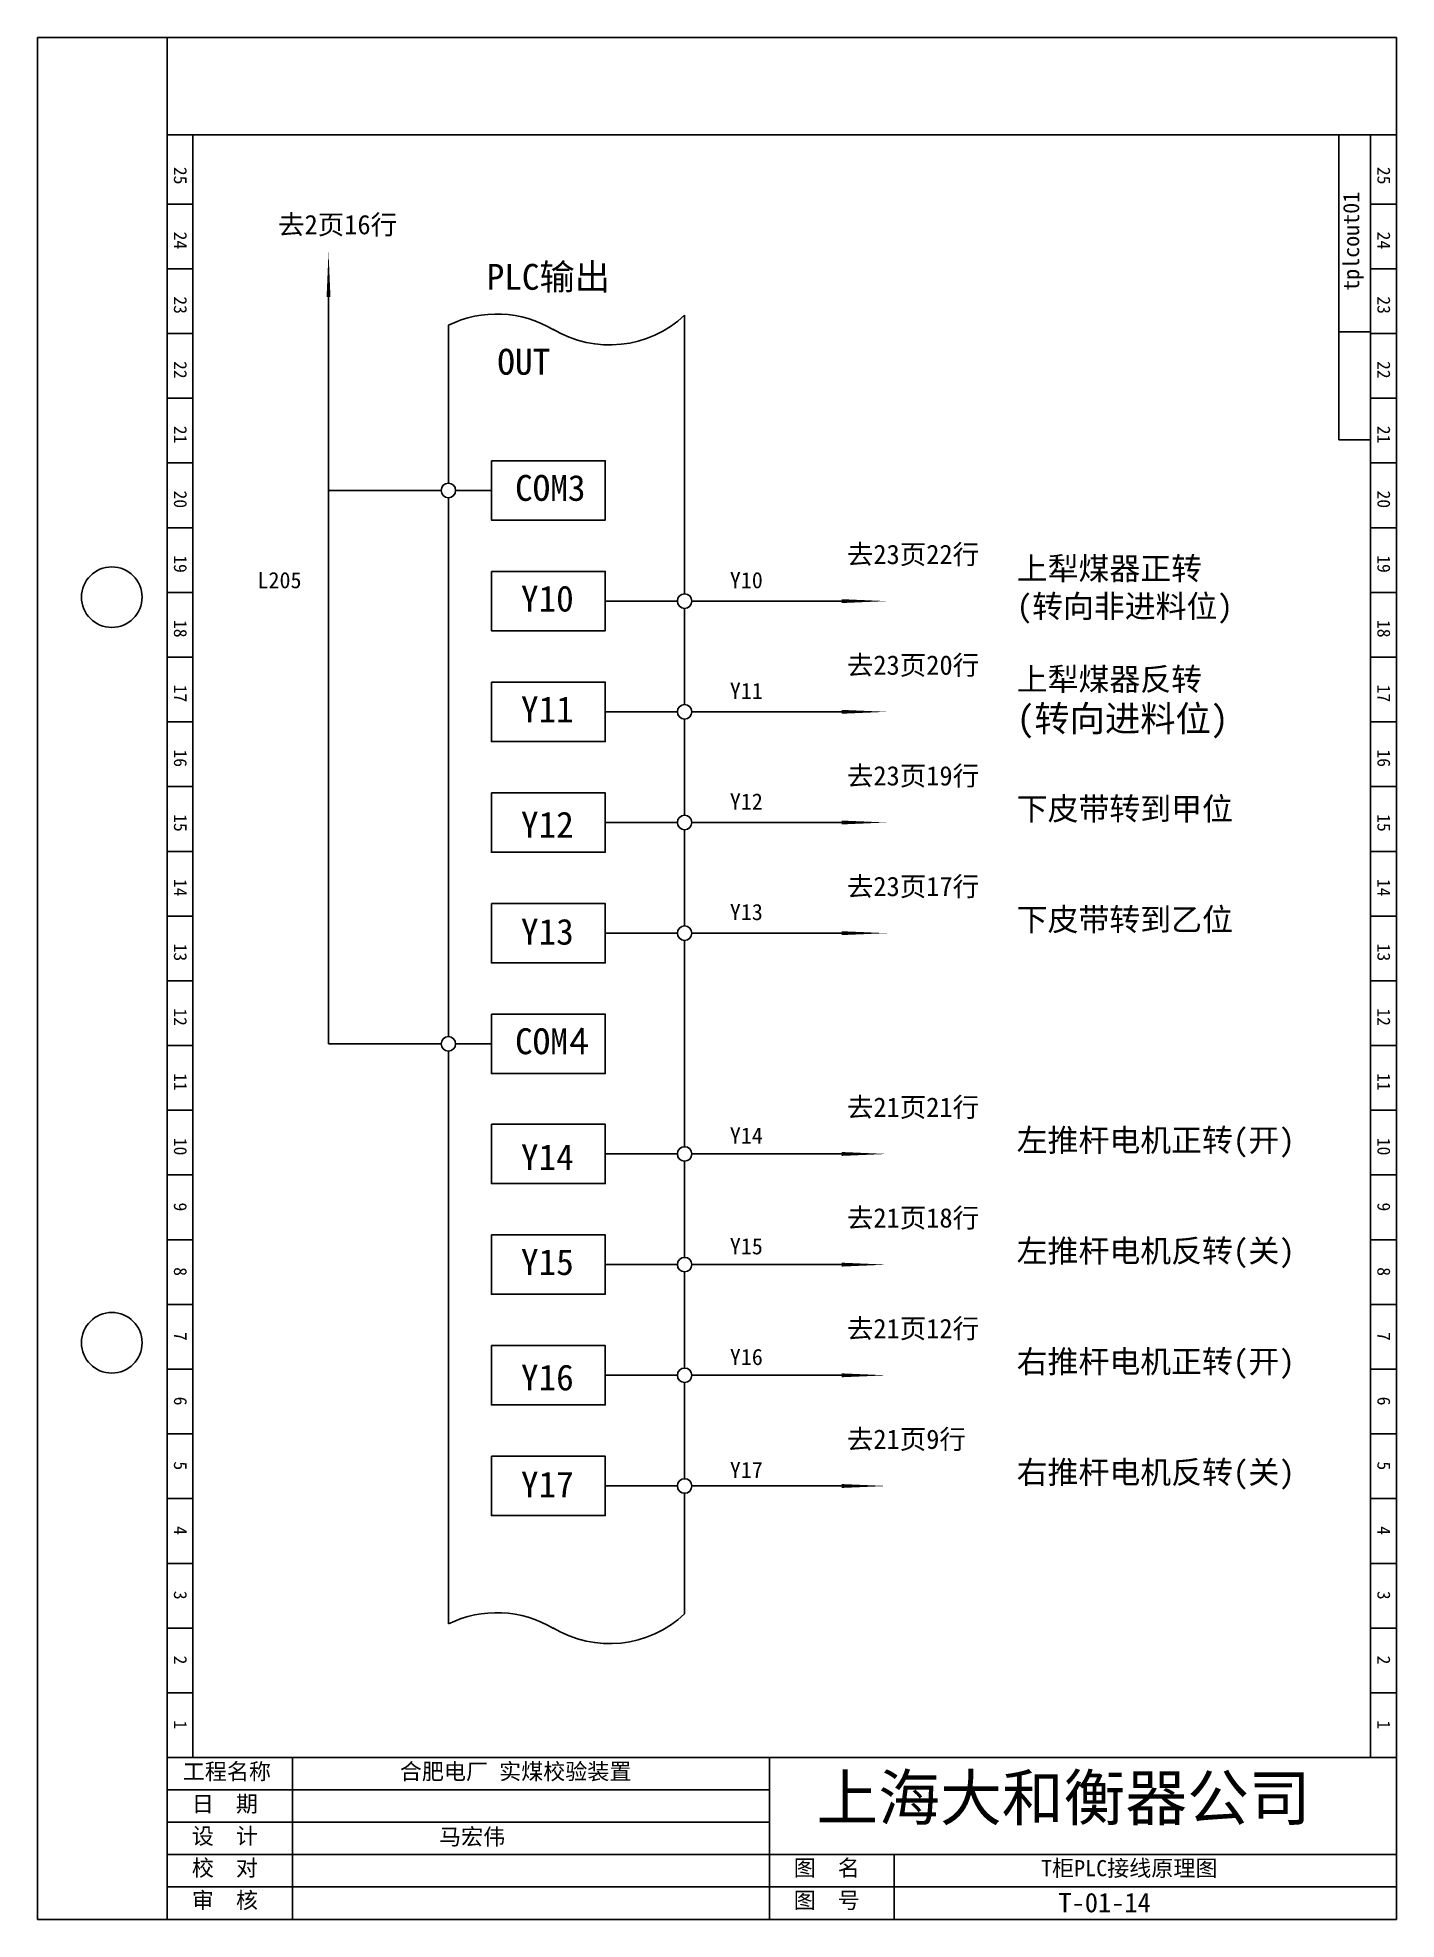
# Model space of a CAD drawing. Extents: x 370 to 580, y -51 to 240.
import ezdxf

# ---------------------------------------------------------------- set-up
doc = ezdxf.new("R2010")
doc.units = 0
doc.header["$LTSCALE"] = 0.5
doc.layers.get('0').update_dxf_attribs({"linetype": 'CONTINUOUS'})

# ---------------------------------------------------------------- blocks, each defined once
blk = doc.blocks.new('A$C1BE90A1B')
at = {"insert": (0.67, 3.86), "char_height": 2.5, "width": 44.7874, "attachment_point": 1}
blk.add_mtext('\\f宋体|b0|i0|c134|p2;T柜PLC接线原理图', dxfattribs=at)
blk = doc.blocks.new('A$C5B9B0CC9')
at = {"insert": (0.21, 3.58), "char_height": 2.5, "width": 20.5327, "attachment_point": 1}
blk.add_mtext('\\f宋体|b0|i0|c134|p2;马宏伟', dxfattribs=at)
blk = doc.blocks.new('A$C3BB048C9')
at = {"ltscale": 0.5}
blk.add_blockref('A$C5B9B0CC9', (0, 0), dxfattribs=at)

msp = doc.modelspace()

# ---------------------------------------------------------------- linework, layer by layer
for p, q in [((369.82, 239.81), (579.82, 239.81)), ((369.82, 239.81), (369.82, -50.91)), ((389.82, 239.81), (389.82, -50.91)), ((579.82, 239.81), (579.82, -50.91)), ((389.82, 224.81), (579.82, 224.81)), ((393.82, 224.81), (393.82, -25.91)), ((570.94, 224.81), (570.94, 177.67)), ((575.82, 224.81), (575.82, -25.91)), ((579.82, 224.81), (579.82, -25.91)), ((389.82, 214.09), (393.82, 214.09)), ((575.82, 214.09), (579.82, 214.09)), ((389.82, 204.09), (393.82, 204.09)), ((575.82, 204.09), (579.82, 204.09)), ((389.82, 194.09), (393.82, 194.09)), ((575.81, 194.35), (570.94, 194.35)), ((575.82, 194.09), (579.82, 194.09)), ((389.82, 184.09), (393.82, 184.09)), ((575.82, 184.09), (579.82, 184.09)), ((575.81, 177.67), (570.94, 177.67)), ((389.82, 174.09), (393.82, 174.09)), ((575.82, 174.09), (579.82, 174.09)), ((389.82, 164.09), (393.82, 164.09)), ((575.82, 164.09), (579.82, 164.09)), ((389.82, 154.09), (393.82, 154.09)), ((575.82, 154.09), (579.82, 154.09)), ((389.82, 144.09), (393.82, 144.09)), ((575.82, 144.09), (579.82, 144.09)), ((389.82, 134.09), (393.82, 134.09)), ((575.82, 134.09), (579.82, 134.09)), ((389.82, 124.09), (393.82, 124.09)), ((575.82, 124.09), (579.82, 124.09)), ((389.82, 114.09), (393.82, 114.09)), ((575.82, 114.09), (579.82, 114.09)), ((389.82, 104.09), (393.82, 104.09)), ((575.82, 104.09), (579.82, 104.09)), ((389.82, 94.09), (393.82, 94.09)), ((575.82, 94.09), (579.82, 94.09)), ((389.82, 84.09), (393.82, 84.09)), ((575.82, 84.09), (579.82, 84.09)), ((389.82, 74.09), (393.82, 74.09)), ((575.82, 74.09), (579.82, 74.09)), ((389.82, 64.09), (393.82, 64.09)), ((575.82, 64.09), (579.82, 64.09)), ((389.82, 54.09), (393.82, 54.09)), ((575.82, 54.09), (579.82, 54.09)), ((389.82, 44.09), (393.82, 44.09)), ((575.82, 44.09), (579.82, 44.09)), ((389.82, 34.09), (393.82, 34.09)), ((575.82, 34.09), (579.82, 34.09)), ((389.82, 24.09), (393.82, 24.09)), ((575.82, 24.09), (579.82, 24.09)), ((389.82, 14.09), (393.82, 14.09)), ((575.82, 14.09), (579.82, 14.09)), ((389.82, 4.09), (393.82, 4.09)), ((575.82, 4.09), (579.82, 4.09)), ((389.82, -5.91), (393.82, -5.91)), ((575.82, -5.91), (579.82, -5.91)), ((389.82, -15.91), (393.82, -15.91)), ((575.82, -15.91), (579.82, -15.91)), ((389.82, -25.91), (579.82, -25.91)), ((409.2, -25.91), (409.2, -50.91)), ((482.93, -25.91), (482.93, -50.91)), ((389.82, -30.91), (482.93, -30.91)), ((389.82, -35.91), (482.93, -35.91)), ((389.82, -40.91), (579.82, -40.91)), ((502.18, -40.91), (502.18, -50.91)), ((389.82, -45.91), (579.82, -45.91)), ((369.82, -50.91), (579.82, -50.91))]:
    msp.add_line(p, q)
at = {"ltscale": 0.5}
for p, q in [((414.78, 153.12), (414.78, 199.71)), ((414.78, 184.65), (414.78, 150.9)), ((432.19, 169.85), (414.78, 169.85)), ((434.43, 169.85), (439.96, 169.85)), ((414.78, 156.27), (414.78, 84.35)), ((414.78, 84.35), (414.78, 154.99)), ((457.56, 152.75), (468.69, 152.75)), ((470.93, 152.75), (494.07, 152.75)), ((457.56, 135.65), (468.69, 135.65)), ((470.93, 135.65), (494.07, 135.65)), ((457.56, 118.55), (468.69, 118.55)), ((470.93, 118.55), (494.07, 118.55)), ((457.56, 101.45), (468.69, 101.45)), ((470.93, 101.45), (494.07, 101.45)), ((432.19, 84.35), (414.78, 84.35)), ((434.43, 84.35), (439.96, 84.35)), ((457.56, 67.34), (468.69, 67.34)), ((470.93, 67.34), (494.07, 67.34)), ((457.56, 50.24), (468.69, 50.24)), ((470.93, 50.24), (494.07, 50.24)), ((457.56, 33.14), (468.69, 33.14)), ((470.93, 33.14), (494.07, 33.14)), ((457.56, 16.04), (468.69, 16.04)), ((470.93, 16.04), (494.07, 16.04))]:
    msp.add_line(p, q, dxfattribs=at)
for points in [[(414.78, 199.71, 0.6, 0, 0), (414.78, 206.71, 0, 0, 0)], [(494.07, 152.75, 0.6, 0, 0), (501.07, 152.75, 0, 0, 0)], [(494.07, 135.65, 0.6, 0, 0), (501.07, 135.65, 0, 0, 0)], [(494.07, 118.55, 0.6, 0, 0), (501.07, 118.55, 0, 0, 0)], [(494.07, 101.45, 0.6, 0, 0), (501.07, 101.45, 0, 0, 0)], [(494.07, 67.34, 0.6, 0, 0), (501.07, 67.34, 0, 0, 0)], [(494.07, 50.24, 0.6, 0, 0), (501.07, 50.24, 0, 0, 0)], [(494.07, 33.14, 0.6, 0, 0), (501.07, 33.14, 0, 0, 0)], [(494.07, 16.04, 0.6, 0, 0), (501.07, 16.04, 0, 0, 0)]]:
    msp.add_lwpolyline(points, format="xyseb", dxfattribs=at)
for points in [[(433.31, 178.77), (433.31, 195.37)], [(469.81, 196.94), (469.81, 153.87)], [(433.31, 170.97), (433.31, 185.33)], [(433.31, 85.47), (433.31, 168.73)], [(469.81, 151.63), (469.81, 136.77)], [(469.81, 134.53), (469.81, 119.67)], [(469.81, 117.43), (469.81, 102.57)], [(469.81, 100.33), (469.81, 68.46)], [(433.31, -5.28), (433.31, 83.23)], [(469.81, 66.22), (469.81, 51.36)], [(469.81, 49.12), (469.81, 34.26)], [(469.81, 32.02), (469.81, 17.16)], [(469.81, 20.82), (469.81, 17.16)], [(469.81, 14.92), (469.81, 0.06)], [(469.81, 14.92), (469.81, -3.7)]]:
    msp.add_lwpolyline(points)
for points in [[(439.96, 174.43), (457.56, 174.43), (457.56, 165.26), (439.96, 165.26)], [(439.96, 157.33), (457.56, 157.33), (457.56, 148.16), (439.96, 148.16)], [(439.96, 140.23), (457.56, 140.23), (457.56, 131.06), (439.96, 131.06)], [(439.96, 123.13), (457.56, 123.13), (457.56, 113.96), (439.96, 113.96)], [(439.96, 106.03), (457.56, 106.03), (457.56, 96.86), (439.96, 96.86)], [(439.96, 88.94), (457.56, 88.94), (457.56, 79.76), (439.96, 79.76)], [(439.96, 71.93), (457.56, 71.93), (457.56, 62.76), (439.96, 62.76)], [(439.96, 54.83), (457.56, 54.83), (457.56, 45.66), (439.96, 45.66)], [(439.96, 37.73), (457.56, 37.73), (457.56, 28.56), (439.96, 28.56)], [(439.96, 20.63), (457.56, 20.63), (457.56, 11.46), (439.96, 11.46)]]:
    msp.add_lwpolyline(points, close=True)
for centre in [(433.31, 169.85), (469.81, 152.75), (469.81, 135.65), (469.81, 118.55), (469.81, 101.45), (433.31, 84.35), (469.81, 67.34), (469.81, 50.24), (469.81, 33.14), (469.81, 16.04)]:
    msp.add_circle(centre, 1.12, dxfattribs=at)
for centre in [(381.28, 153.36), (381.28, 38.17)]:
    msp.add_circle(centre, 4.68)
for centre, start, end in [((440.78, 180.22), 58.7064, 116.2668), ((458.22, 209.22), 238.7064, 313.3355), ((440.78, -20.42), 58.7064, 116.2668), ((458.22, 8.58), 238.7064, 313.3355)]:
    msp.add_arc(centre, 16.89, start, end, dxfattribs=at)

# ---------------------------------------------------------------- block references
for name, p in [('A$C3BB048C9', (431.65, -40.47)), ('A$C1BE90A1B', (524.24, -45.61))]:
    msp.add_blockref(name, p, dxfattribs=at)

# ---------------------------------------------------------------- texts
at = {"char_height": 2, "width": 13.8727, "attachment_point": 1, "rotation": 270}
for s, insert in [('25', (392.89, 219.84)), ('25', (578.89, 219.84)), ('24', (392.89, 209.84)), ('24', (578.89, 209.84)), ('23', (392.89, 199.84)), ('23', (578.89, 199.84)), ('22', (392.89, 189.84)), ('22', (578.89, 189.84)), ('21', (392.89, 179.84)), ('21', (578.89, 179.84)), ('20', (392.89, 169.84)), ('20', (578.89, 169.84)), ('19', (392.89, 159.84)), ('19', (578.89, 159.84)), ('18', (392.89, 149.84)), ('18', (578.89, 149.84)), ('17', (392.89, 139.84)), ('17', (578.89, 139.84)), ('16', (392.89, 129.84)), ('16', (578.89, 129.84)), ('15', (392.89, 119.84)), ('15', (578.89, 119.84)), ('14', (392.89, 109.84)), ('14', (578.89, 109.84)), ('13', (392.89, 99.84)), ('13', (578.89, 99.84)), ('12', (392.89, 89.84)), ('12', (578.89, 89.84)), ('11', (392.89, 79.84)), ('11', (578.89, 79.84)), ('10', (392.89, 69.84)), ('10', (578.89, 69.84)), ('9', (392.89, 59.84)), ('9', (578.89, 59.84)), ('8', (392.89, 49.84)), ('8', (578.89, 49.84)), ('7', (392.89, 39.84)), ('7', (578.89, 39.84)), ('6', (392.89, 29.84)), ('6', (578.89, 29.84)), ('5', (392.89, 19.84)), ('5', (578.89, 19.84)), ('4', (392.89, 9.84)), ('4', (578.89, 9.84)), ('3', (392.89, -0.16)), ('3', (578.89, -0.16)), ('2', (392.89, -10.16)), ('2', (578.89, -10.16)), ('1', (392.89, -20.16)), ('1', (578.89, -20.16))]:
    msp.add_mtext(s, dxfattribs=dict(at, insert=insert))
at = {"ltscale": 0.5, "insert": (571.57, 200.69), "char_height": 2.5, "width": 19.7563, "attachment_point": 1, "rotation": 90}
msp.add_mtext('tplcout01', dxfattribs=at)
at = {"ltscale": 0.5, "width": 51.3886, "attachment_point": 1}
for s, insert, char_height in [('\\f宋体|b0|i0|c134|p2;去2页16行', (406.98, 212.42), 3), ('\\f宋体|b0|i0|c134|p2;PLC输出', (439.22, 204.85), 4), ('\\f宋体|b0|i0|c134|p2;OUT', (440.87, 191.73), 4), ('\\f宋体|b0|i0|c134|p2;COM3', (443.61, 172.24), 4), ('\\f宋体|b0|i0|c134|p2;去23页22行', (494.89, 161.47), 3), ('\\f宋体|b0|i0|c134|p2;上犁煤器正转\\P(转向非进料位)', (521.14, 159.54), 3.5), ('\\f宋体|b0|i0|c134|p2;Y10', (444.52, 155.14), 4), ('\\f宋体|b0|i0|c134|p2;去23页20行', (494.89, 144.37), 3), ('\\f宋体|b0|i0|c134|p2;上犁煤器反转\\P\\H4;(转向进料位)', (521.14, 142.44), 3.5), ('\\f宋体|b0|i0|c134|p2;Y11', (444.52, 138.04), 4), ('\\f宋体|b0|i0|c134|p2;去23页19行', (494.89, 127.27), 3), ('\\f宋体|b0|i0|c134|p2;下皮带转到甲位', (521.14, 122.42), 3.5), ('\\f宋体|b0|i0|c134|p2;Y12', (444.52, 120.22), 4), ('\\f宋体|b0|i0|c134|p2;去23页17行', (494.89, 110.17), 3), ('\\f宋体|b0|i0|c134|p2;下皮带转到乙位', (521.14, 105.32), 3.5), ('\\f宋体|b0|i0|c134|p2;Y13', (444.52, 103.67), 4), ('\\f宋体|b0|i0|c134|p2;COM\\Ftxt.shx;4', (443.61, 86.75), 4), ('\\f宋体|b0|i0|c134|p2;去21页21行', (494.89, 76.07), 3), ('\\f宋体|b0|i0|c134|p2;左推杆电机正转(开)', (521.14, 71.22), 3.5), ('\\f宋体|b0|i0|c134|p2;Y14', (444.52, 68.84), 4), ('\\f宋体|b0|i0|c134|p2;去21页18行', (494.89, 58.97), 3), ('\\f宋体|b0|i0|c134|p2;Y15', (444.52, 52.64), 4), ('\\f宋体|b0|i0|c134|p2;左推杆电机反转(关)', (521.14, 54.12), 3.5), ('\\f宋体|b0|i0|c134|p2;去21页12行', (494.89, 41.87), 3), ('\\f宋体|b0|i0|c134|p2;右推杆电机正转(开)', (521.14, 37.02), 3.5), ('\\f宋体|b0|i0|c134|p2;Y16', (444.52, 34.81), 4), ('\\f宋体|b0|i0|c134|p2;去21页9行', (494.89, 24.77), 3), ('\\f宋体|b0|i0|c134|p2;右推杆电机反转(关)', (521.14, 19.92), 3.5), ('\\f宋体|b0|i0|c134|p2;Y17', (444.52, 18.27), 4)]:
    msp.add_mtext(s, dxfattribs=dict(at, insert=insert, char_height=char_height))
at = {"attachment_point": 1}
for s, insert, char_height, width in [('L205', (403.8, 157.24), 2.5, 13.8727), ('Y10', (476.8, 157.24), 2.5, 13.8727), ('Y11', (476.8, 140.14), 2.5, 13.8727), ('Y12', (476.8, 123.04), 2.5, 13.8727), ('Y13', (476.8, 105.97), 2.5, 13.8727), ('Y14', (476.8, 71.43), 2.5, 13.8727), ('Y15', (476.8, 54.33), 2.5, 13.8727), ('Y16', (476.8, 37.23), 2.5, 13.8727), ('Y17', (476.8, 19.77), 2.5, 13.8727), ('\\f宋体|b0|i0|c134|p2;工程名称', (392.25, -26.81), 2.5, 20.5327), ('\\f宋体|b0|i0|c134|p2;合肥电厂 实煤校验装置', (425.8, -26.81), 2.5, 44.7874), ('\\f宋体|b0|i0|c134|p2;上海大和衡器公司', (490.19, -28.62), 7, 127.4816), ('\\f宋体|b0|i0|c134|p2;日  期', (393.66, -31.81), 2.5, 20.5327), ('\\f宋体|b0|i0|c134|p2;设  计', (393.66, -36.78), 2.5, 20.5327), ('\\f宋体|b0|i0|c134|p2;校  对', (393.66, -41.71), 2.5, 20.5327), ('\\f宋体|b0|i0|c134|p2;图  名', (486.67, -41.71), 2.5, 20.5327), ('\\f宋体|b0|i0|c134|p2;审  核', (393.66, -46.71), 2.5, 20.5327), ('\\f宋体|b0|i0|c134|p2;图  号', (486.67, -46.71), 2.5, 20.5327), ('T-01-14', (527.58, -46.82), 3, 13.8727)]:
    msp.add_mtext(s, dxfattribs=dict(at, insert=insert, char_height=char_height, width=width))

doc.saveas('drawing.dxf')
